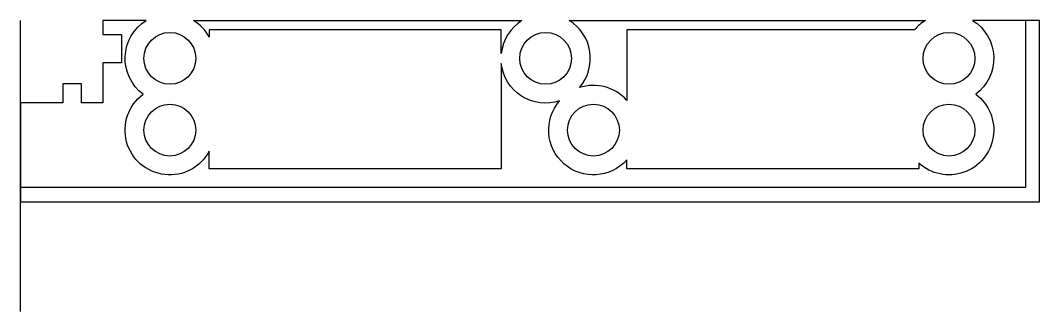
# Model space of a CAD drawing. Header units: millimetres. Extents: x -77 to 31, y -15 to 15.
import ezdxf

# ---------------------------------------------------------------- set-up
doc = ezdxf.new("R2010")
doc.units = ezdxf.units.MM
doc.layers.get('0').update_dxf_attribs({"linetype": 'CONTINUOUS'})

msp = doc.modelspace()

# ---------------------------------------------------------------- linework, layer by layer
for p, q in [((-77.38, -15.46), (-77.38, 15.46)), ((29.37, 15.46), (29.37, -2.29)), ((29.37, -2.29), (-77.38, -2.29))]:
    msp.add_line(p, q)
for points in [[(-68.63, 15.46), (-68.63, 13.96), (-66.63, 13.96), (-66.63, 10.96), (-68.63, 10.96), (-68.63, 6.71), (-70.87, 6.71), (-70.87, 8.71), (-72.88, 8.71), (-72.88, 6.71), (-77.38, 6.71), (-77.38, -3.79), (30.87, -3.79), (30.87, 15.46), (23.76, 15.46, -0.528518), (24.09, 7.62, -1.052373), (18.04, 0.31), (18.04, -0.29), (-12.96, -0.29), (-12.96, 0.65, -0.993516), (-20.1, 6.92, -0.476059), (-26.31, 10.9), (-26.31, -0.29), (-57.31, -0.29), (-57.31, 1.57, -1.248528), (-64.34, 7.62, -0.528518), (-64.01, 15.46)], [(-57.31, 13.67, 0.131629), (-58.99, 15.46), (-24.1, 15.46, 0.229281), (-26.31, 11.96), (-26.31, 14.46), (-57.31, 14.46)], [(-12.96, 6.97, 0.299228), (-18, 8.32, 0.460948), (-19.08, 15.46), (18.74, 15.46, 0.08056), (17.59, 14.46), (-12.96, 14.46)]]:
    msp.add_lwpolyline(points, format="xyb", close=True)
for centre in [(-61.5, 11.43), (-21.59, 11.43), (21.25, 11.43), (-61.5, 3.81), (-16.51, 3.81), (21.25, 3.81)]:
    msp.add_circle(centre, 2.75)

doc.saveas('drawing.dxf')
